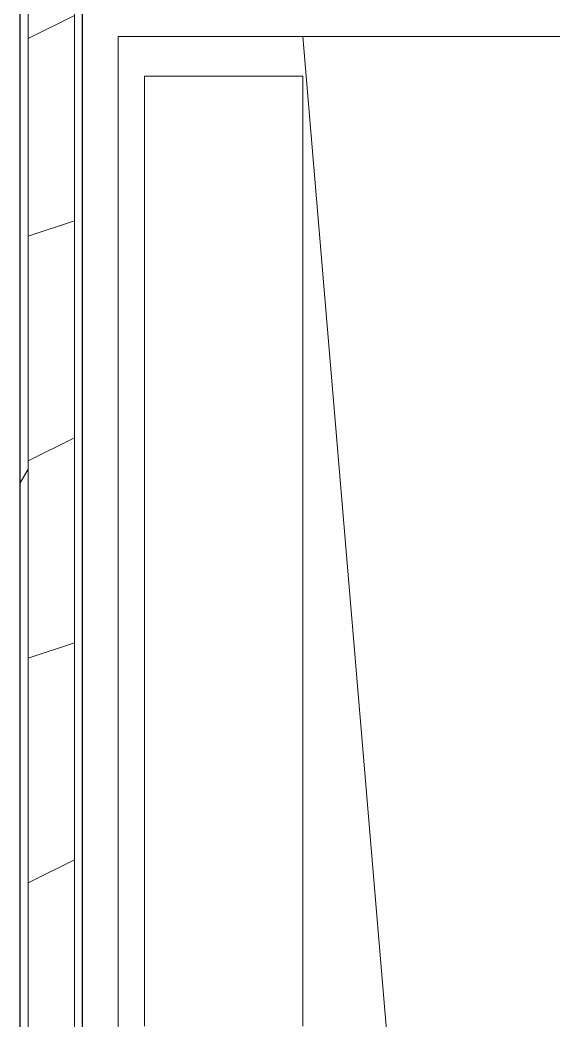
# Model space of a CAD drawing. Header units: inches. Extents: x -10205 to 13964, y -460 to 30702.
# Drawn here: x -2279.1 to -2238.7, y 11971.5 to 12047.2 of the extents above; entities that cross this region are included whole.
import ezdxf

# ---------------------------------------------------------------- set-up
doc = ezdxf.new("R2010")
doc.units = ezdxf.units.IN
doc.header["$MEASUREMENT"] = 0
for name, color, linetype, lineweight in [('0-1', 7, 'Continuous', 5), ('0-4', 7, 'Continuous', 9), ('A-WALL-5', 130, 'Continuous', 25), ('A-WALL-6', 7, 'Continuous', 9), ('A-WALL-PATT-3', 7, 'Continuous', 9), ('A-WALL-PATT-4', 8, 'Continuous', 9), ('I-FURN-3', 7, 'Continuous', 9)]:
    doc.layers.add(name, color=color, linetype=linetype, lineweight=lineweight)

# ---------------------------------------------------------------- blocks, each defined once
blk = doc.blocks.new('Bed-Standard - King 78_ x 80_-1242963-SITE PLAN - CAD FILE')
at = {"layer": 'I-FURN-3'}
for p, q in [((49.689, 38.205), (-28.311, 38.205)), ((49.689, -41.795), (49.689, 38.205)), ((-25.311, 36.205), (46.689, 36.205)), ((46.689, 36.205), (46.689, 24.205)), ((49.689, 24.205), (-28.311, 17.625)), ((-25.311, 24.205), (46.689, 24.205))]:
    blk.add_line(p, q, dxfattribs=at)
blk = doc.blocks.new('1750 Ox - Unit Layouts_rvt-1-SITE PLAN - CAD FILE')
at = {"layer": 'A-WALL-PATT-3'}
h = blk.add_hatch(dxfattribs=at)
h.set_pattern_fill('FP_2', color=256, style=0, pattern_type=2)
h.set_pattern_definition([(0, (0, 0), (61.44, 15.36), [2.534, -43.546, 2.534, -43.546, -245.76]), (0, (0, 0), (61.44, 15.36), [-92.16, 2.534, -89.626, 2.534, -43.546, -107.52]), (0, (0, 0), (61.44, 15.36), [-230.4, 2.534, -28.186, 2.534, -74.266]), (120, (23.04, 7.68), (-44.02215, 45.5286), [2.534, -43.546, 2.534, -43.546, -245.76]), (120, (23.04, 7.68), (-44.02215, 45.5286), [-92.16, 2.534, -89.626, 2.534, -43.546, -107.52]), (120, (23.04, 7.68), (-44.02215, 45.5286), [-230.4, 2.534, -28.186, 2.534, -74.266]), (240, (30.72, 38.4), (-17.41785, -60.8886), [2.534, -43.546, 2.534, -43.546, -245.76]), (240, (30.72, 38.4), (-17.41785, -60.8886), [-92.16, 2.534, -89.626, 2.534, -43.546, -107.52]), (240, (30.72, 38.4), (-17.41785, -60.8886), [-230.4, 2.534, -28.186, 2.534, -74.266])])
h.paths.add_polyline_path([(-2278.435, 11883.125), (-2278.435, 12080.589), (-2279.06, 12080.589), (-2279.06, 11883.125)], flags=0)
at = {"layer": 'A-WALL-PATT-4'}
h = blk.add_hatch(dxfattribs=at)
h.set_pattern_fill('FP_4', color=256, style=0, pattern_type=2)
h.set_pattern_definition([(216.87, (12.795, 31.987), (95.9612857, 63.9749714), [15.994, -143.942]), (206.565, (31.987, 22.391), (-31.986981, -31.986924), [35.763, -35.763]), (198.435, (31.987, 6.397), (-63.974746, -31.987128), [20.231, -80.922])])
h.paths.add_polyline_path([(-2274.935, 11886.625), (-2274.935, 12080.689), (-2278.435, 12080.689), (-2278.435, 11886.625)], flags=0)
at = {"layer": 'A-WALL-5'}
for p, q in [((-2279.06, 12080.689), (-2279.06, 11887.25)), ((-2274.31, 11887.25), (-2274.31, 12080.689))]:
    blk.add_line(p, q, dxfattribs=at)
at = {"layer": 'A-WALL-6'}
for p, q in [((-2278.435, 12080.689), (-2278.435, 11887.25)), ((-2274.935, 12080.689), (-2274.935, 11887.25))]:
    blk.add_line(p, q, dxfattribs=at)
at = {"layer": '0-4', "rotation": 90.00000000000318}
blk.add_blockref('Bed-Standard - King 78_ x 80_-1242963-SITE PLAN - CAD FILE', (-2233.417, 11996.301), dxfattribs=at)

msp = doc.modelspace()

# ---------------------------------------------------------------- block references
at = {"layer": '0-1'}
msp.add_blockref('1750 Ox - Unit Layouts_rvt-1-SITE PLAN - CAD FILE', (0, 0), dxfattribs=at)

doc.saveas('drawing.dxf')
